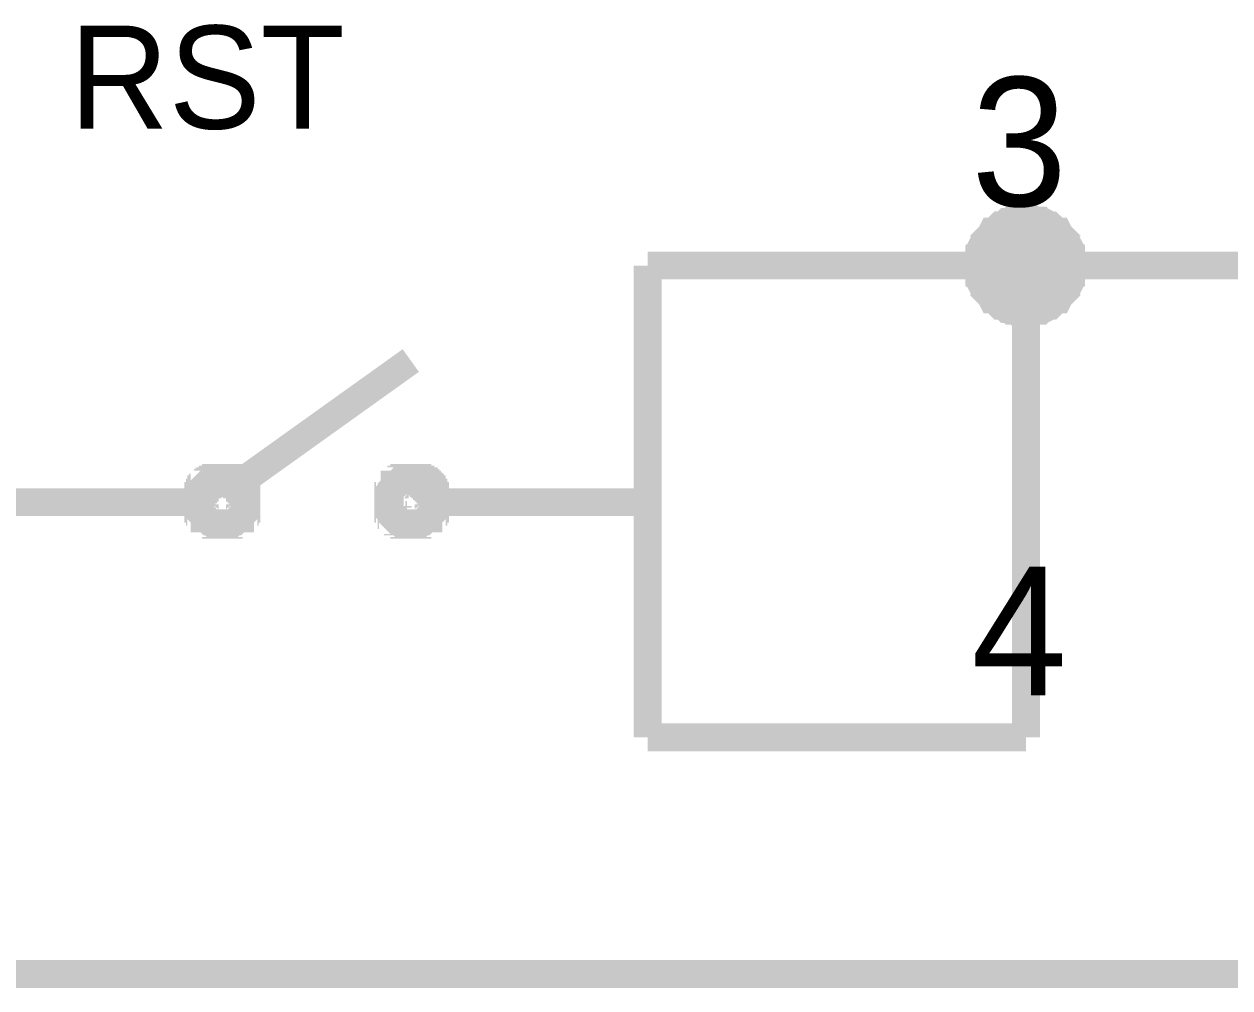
# Model space of a CAD drawing. Header units: millimetres. Extents: x 0 to 11.5, y 0 to 7.6.
# Drawn here: x 0.526 to 1.037, y 6.342 to 6.75 of the extents above; entities that cross this region are included whole.
import ezdxf

# ---------------------------------------------------------------- set-up
doc = ezdxf.new("R2010")
doc.units = ezdxf.units.MM
doc.header["$MEASUREMENT"] = 0
doc.layers.add('Sheet', color=255, linetype='Continuous')

msp = doc.modelspace()

# ---------------------------------------------------------------- linework, layer by layer
at = {"layer": 'Sheet'}
for points, const_width in [([(0.93015, 6.64796), (0.93015, 6.64864), (0.93015, 6.65), (0.93015, 6.65068), (0.93083, 6.65204), (0.93083, 6.65273), (0.93083, 6.65409), (0.93151, 6.65477), (0.93151, 6.65545), (0.93219, 6.65681), (0.93287, 6.6575), (0.93287, 6.65818), (0.93356, 6.65886), (0.93424, 6.65954), (0.93492, 6.66022), (0.9356, 6.6609), (0.93628, 6.66227), (0.93697, 6.66227), (0.93765, 6.66295), (0.93833, 6.66363), (0.93901, 6.66431), (0.93969, 6.66499), (0.94106, 6.66499), (0.94174, 6.66567), (0.94242, 6.66636), (0.94379, 6.66636), (0.94447, 6.66704), (0.94515, 6.66704), (0.94651, 6.66704), (0.9472, 6.66772), (0.94856, 6.66772), (0.94924, 6.66772), (0.9506, 6.66772)], 0.0118), ([(0.93015, 6.64796), (0.93015, 6.64864), (0.93015, 6.65), (0.93015, 6.65068), (0.93083, 6.65204), (0.93083, 6.65273), (0.93083, 6.65409), (0.93151, 6.65477), (0.93151, 6.65545), (0.93219, 6.65681), (0.93287, 6.6575), (0.93287, 6.65818), (0.93356, 6.65886), (0.93424, 6.65954), (0.93492, 6.66022), (0.9356, 6.6609), (0.93628, 6.66227), (0.93697, 6.66227), (0.93765, 6.66295), (0.93833, 6.66363), (0.93901, 6.66431), (0.93969, 6.66499), (0.94106, 6.66499), (0.94174, 6.66567), (0.94242, 6.66636), (0.94379, 6.66636), (0.94447, 6.66704), (0.94515, 6.66704), (0.94651, 6.66704), (0.9472, 6.66772), (0.94856, 6.66772), (0.94924, 6.66772), (0.9506, 6.66772)], 0.0118), ([(0.93015, 6.64796), (0.93015, 6.64864), (0.93015, 6.65), (0.93015, 6.65068), (0.93083, 6.65204), (0.93083, 6.65273), (0.93083, 6.65409), (0.93151, 6.65477), (0.93151, 6.65545), (0.93219, 6.65681), (0.93287, 6.6575), (0.93287, 6.65818), (0.93356, 6.65886), (0.93424, 6.65954), (0.93492, 6.66022), (0.9356, 6.6609), (0.93628, 6.66227), (0.93697, 6.66227), (0.93765, 6.66295), (0.93833, 6.66363), (0.93901, 6.66431), (0.93969, 6.66499), (0.94106, 6.66499), (0.94174, 6.66567), (0.94242, 6.66636), (0.94379, 6.66636), (0.94447, 6.66704), (0.94515, 6.66704), (0.94651, 6.66704), (0.9472, 6.66772), (0.94856, 6.66772), (0.94924, 6.66772), (0.9506, 6.66772)], 0.0118), ([(0.93015, 6.64796), (0.93015, 6.64864), (0.93015, 6.65), (0.93015, 6.65068), (0.93083, 6.65204), (0.93083, 6.65273), (0.93083, 6.65409), (0.93151, 6.65477), (0.93151, 6.65545), (0.93219, 6.65681), (0.93287, 6.6575), (0.93287, 6.65818), (0.93356, 6.65886), (0.93424, 6.65954), (0.93492, 6.66022), (0.9356, 6.6609), (0.93628, 6.66227), (0.93697, 6.66227), (0.93765, 6.66295), (0.93833, 6.66363), (0.93901, 6.66431), (0.93969, 6.66499), (0.94106, 6.66499), (0.94174, 6.66567), (0.94242, 6.66636), (0.94379, 6.66636), (0.94447, 6.66704), (0.94515, 6.66704), (0.94651, 6.66704), (0.9472, 6.66772), (0.94856, 6.66772), (0.94924, 6.66772), (0.9506, 6.66772)], 0.0118), ([(0.93015, 6.64796), (0.93015, 6.64864), (0.93015, 6.65), (0.93015, 6.65068), (0.93083, 6.65204), (0.93083, 6.65273), (0.93083, 6.65409), (0.93151, 6.65477), (0.93151, 6.65545), (0.93219, 6.65681), (0.93287, 6.6575), (0.93287, 6.65818), (0.93356, 6.65886), (0.93424, 6.65954), (0.93492, 6.66022), (0.9356, 6.6609), (0.93628, 6.66227), (0.93697, 6.66227), (0.93765, 6.66295), (0.93833, 6.66363), (0.93901, 6.66431), (0.93969, 6.66499), (0.94106, 6.66499), (0.94174, 6.66567), (0.94242, 6.66636), (0.94379, 6.66636), (0.94447, 6.66704), (0.94515, 6.66704), (0.94651, 6.66704), (0.9472, 6.66772), (0.94856, 6.66772), (0.94924, 6.66772), (0.9506, 6.66772)], 0.0118), ([(0.9506, 6.66772), (0.9506, 6.66772)], 0.0118), ([(0.9506, 6.66772), (0.95129, 6.66772), (0.95265, 6.66772), (0.95333, 6.66772), (0.9547, 6.66704), (0.95538, 6.66704), (0.95674, 6.66704), (0.95742, 6.66636), (0.95811, 6.66636), (0.95947, 6.66567), (0.96015, 6.66499), (0.96083, 6.66499), (0.96152, 6.66431), (0.9622, 6.66363), (0.96288, 6.66295), (0.96356, 6.66227), (0.96424, 6.66227), (0.96493, 6.6609), (0.96561, 6.66022), (0.96629, 6.65954), (0.96697, 6.65886), (0.96765, 6.65818), (0.96765, 6.6575), (0.96833, 6.65681), (0.96902, 6.65545), (0.96902, 6.65477), (0.9697, 6.65409), (0.9697, 6.65273), (0.9697, 6.65204), (0.97038, 6.65068), (0.97038, 6.65), (0.97038, 6.64864), (0.97038, 6.64796)], 0.0118), ([(0.9506, 6.66772), (0.9506, 6.66772)], 0.0118), ([(0.9506, 6.66772), (0.95129, 6.66772), (0.95265, 6.66772), (0.95333, 6.66772), (0.9547, 6.66704), (0.95538, 6.66704), (0.95674, 6.66704), (0.95742, 6.66636), (0.95811, 6.66636), (0.95947, 6.66567), (0.96015, 6.66499), (0.96083, 6.66499), (0.96152, 6.66431), (0.9622, 6.66363), (0.96288, 6.66295), (0.96356, 6.66227), (0.96424, 6.66227), (0.96493, 6.6609), (0.96561, 6.66022), (0.96629, 6.65954), (0.96697, 6.65886), (0.96765, 6.65818), (0.96765, 6.6575), (0.96833, 6.65681), (0.96902, 6.65545), (0.96902, 6.65477), (0.9697, 6.65409), (0.9697, 6.65273), (0.9697, 6.65204), (0.97038, 6.65068), (0.97038, 6.65), (0.97038, 6.64864), (0.97038, 6.64796)], 0.0118), ([(0.9506, 6.66772), (0.9506, 6.66772)], 0.0118), ([(0.9506, 6.66772), (0.95129, 6.66772), (0.95265, 6.66772), (0.95333, 6.66772), (0.9547, 6.66704), (0.95538, 6.66704), (0.95674, 6.66704), (0.95742, 6.66636), (0.95811, 6.66636), (0.95947, 6.66567), (0.96015, 6.66499), (0.96083, 6.66499), (0.96152, 6.66431), (0.9622, 6.66363), (0.96288, 6.66295), (0.96356, 6.66227), (0.96424, 6.66227), (0.96493, 6.6609), (0.96561, 6.66022), (0.96629, 6.65954), (0.96697, 6.65886), (0.96765, 6.65818), (0.96765, 6.6575), (0.96833, 6.65681), (0.96902, 6.65545), (0.96902, 6.65477), (0.9697, 6.65409), (0.9697, 6.65273), (0.9697, 6.65204), (0.97038, 6.65068), (0.97038, 6.65), (0.97038, 6.64864), (0.97038, 6.64796)], 0.0118), ([(0.9506, 6.66772), (0.9506, 6.66772)], 0.0118), ([(0.9506, 6.66772), (0.95129, 6.66772), (0.95265, 6.66772), (0.95333, 6.66772), (0.9547, 6.66704), (0.95538, 6.66704), (0.95674, 6.66704), (0.95742, 6.66636), (0.95811, 6.66636), (0.95947, 6.66567), (0.96015, 6.66499), (0.96083, 6.66499), (0.96152, 6.66431), (0.9622, 6.66363), (0.96288, 6.66295), (0.96356, 6.66227), (0.96424, 6.66227), (0.96493, 6.6609), (0.96561, 6.66022), (0.96629, 6.65954), (0.96697, 6.65886), (0.96765, 6.65818), (0.96765, 6.6575), (0.96833, 6.65681), (0.96902, 6.65545), (0.96902, 6.65477), (0.9697, 6.65409), (0.9697, 6.65273), (0.9697, 6.65204), (0.97038, 6.65068), (0.97038, 6.65), (0.97038, 6.64864), (0.97038, 6.64796)], 0.0118), ([(0.9506, 6.66772), (0.9506, 6.66772)], 0.0118), ([(0.9506, 6.66772), (0.95129, 6.66772), (0.95265, 6.66772), (0.95333, 6.66772), (0.9547, 6.66704), (0.95538, 6.66704), (0.95674, 6.66704), (0.95742, 6.66636), (0.95811, 6.66636), (0.95947, 6.66567), (0.96015, 6.66499), (0.96083, 6.66499), (0.96152, 6.66431), (0.9622, 6.66363), (0.96288, 6.66295), (0.96356, 6.66227), (0.96424, 6.66227), (0.96493, 6.6609), (0.96561, 6.66022), (0.96629, 6.65954), (0.96697, 6.65886), (0.96765, 6.65818), (0.96765, 6.6575), (0.96833, 6.65681), (0.96902, 6.65545), (0.96902, 6.65477), (0.9697, 6.65409), (0.9697, 6.65273), (0.9697, 6.65204), (0.97038, 6.65068), (0.97038, 6.65), (0.97038, 6.64864), (0.97038, 6.64796)], 0.0118), ([(0.93015, 6.64796), (0.93015, 6.64864), (0.93015, 6.65), (0.93015, 6.65068), (0.93083, 6.65204), (0.93083, 6.65273), (0.93083, 6.65409), (0.93151, 6.65477), (0.93151, 6.65545), (0.93219, 6.65681), (0.93287, 6.6575), (0.93287, 6.65818), (0.93356, 6.65886), (0.93424, 6.65954), (0.93492, 6.66022), (0.9356, 6.6609), (0.93628, 6.66227), (0.93697, 6.66227), (0.93765, 6.66295), (0.93833, 6.66363), (0.93901, 6.66431), (0.93969, 6.66499), (0.94106, 6.66499), (0.94174, 6.66567), (0.94242, 6.66636), (0.94379, 6.66636), (0.94447, 6.66704), (0.94515, 6.66704), (0.94651, 6.66704), (0.9472, 6.66772), (0.94856, 6.66772), (0.94924, 6.66772), (0.9506, 6.66772)], 0.0039), ([(0.93015, 6.64796), (0.93015, 6.64864), (0.93015, 6.65), (0.93015, 6.65068), (0.93083, 6.65204), (0.93083, 6.65273), (0.93083, 6.65409), (0.93151, 6.65477), (0.93151, 6.65545), (0.93219, 6.65681), (0.93287, 6.6575), (0.93287, 6.65818), (0.93356, 6.65886), (0.93424, 6.65954), (0.93492, 6.66022), (0.9356, 6.6609), (0.93628, 6.66227), (0.93697, 6.66227), (0.93765, 6.66295), (0.93833, 6.66363), (0.93901, 6.66431), (0.93969, 6.66499), (0.94106, 6.66499), (0.94174, 6.66567), (0.94242, 6.66636), (0.94379, 6.66636), (0.94447, 6.66704), (0.94515, 6.66704), (0.94651, 6.66704), (0.9472, 6.66772), (0.94856, 6.66772), (0.94924, 6.66772), (0.9506, 6.66772)], 0.0039), ([(0.93015, 6.64796), (0.93015, 6.64864), (0.93015, 6.65), (0.93015, 6.65068), (0.93083, 6.65204), (0.93083, 6.65273), (0.93083, 6.65409), (0.93151, 6.65477), (0.93151, 6.65545), (0.93219, 6.65681), (0.93287, 6.6575), (0.93287, 6.65818), (0.93356, 6.65886), (0.93424, 6.65954), (0.93492, 6.66022), (0.9356, 6.6609), (0.93628, 6.66227), (0.93697, 6.66227), (0.93765, 6.66295), (0.93833, 6.66363), (0.93901, 6.66431), (0.93969, 6.66499), (0.94106, 6.66499), (0.94174, 6.66567), (0.94242, 6.66636), (0.94379, 6.66636), (0.94447, 6.66704), (0.94515, 6.66704), (0.94651, 6.66704), (0.9472, 6.66772), (0.94856, 6.66772), (0.94924, 6.66772), (0.9506, 6.66772)], 0.0039), ([(0.93015, 6.64796), (0.93015, 6.64864), (0.93015, 6.65), (0.93015, 6.65068), (0.93083, 6.65204), (0.93083, 6.65273), (0.93083, 6.65409), (0.93151, 6.65477), (0.93151, 6.65545), (0.93219, 6.65681), (0.93287, 6.6575), (0.93287, 6.65818), (0.93356, 6.65886), (0.93424, 6.65954), (0.93492, 6.66022), (0.9356, 6.6609), (0.93628, 6.66227), (0.93697, 6.66227), (0.93765, 6.66295), (0.93833, 6.66363), (0.93901, 6.66431), (0.93969, 6.66499), (0.94106, 6.66499), (0.94174, 6.66567), (0.94242, 6.66636), (0.94379, 6.66636), (0.94447, 6.66704), (0.94515, 6.66704), (0.94651, 6.66704), (0.9472, 6.66772), (0.94856, 6.66772), (0.94924, 6.66772), (0.9506, 6.66772)], 0.0039), ([(0.93015, 6.64796), (0.93015, 6.64864), (0.93015, 6.65), (0.93015, 6.65068), (0.93083, 6.65204), (0.93083, 6.65273), (0.93083, 6.65409), (0.93151, 6.65477), (0.93151, 6.65545), (0.93219, 6.65681), (0.93287, 6.6575), (0.93287, 6.65818), (0.93356, 6.65886), (0.93424, 6.65954), (0.93492, 6.66022), (0.9356, 6.6609), (0.93628, 6.66227), (0.93697, 6.66227), (0.93765, 6.66295), (0.93833, 6.66363), (0.93901, 6.66431), (0.93969, 6.66499), (0.94106, 6.66499), (0.94174, 6.66567), (0.94242, 6.66636), (0.94379, 6.66636), (0.94447, 6.66704), (0.94515, 6.66704), (0.94651, 6.66704), (0.9472, 6.66772), (0.94856, 6.66772), (0.94924, 6.66772), (0.9506, 6.66772)], 0.0039), ([(0.9506, 6.66772), (0.9506, 6.66772)], 0.0039), ([(0.9506, 6.66772), (0.95129, 6.66772), (0.95265, 6.66772), (0.95333, 6.66772), (0.9547, 6.66704), (0.95538, 6.66704), (0.95674, 6.66704), (0.95742, 6.66636), (0.95811, 6.66636), (0.95947, 6.66567), (0.96015, 6.66499), (0.96083, 6.66499), (0.96152, 6.66431), (0.9622, 6.66363), (0.96288, 6.66295), (0.96356, 6.66227), (0.96424, 6.66227), (0.96493, 6.6609), (0.96561, 6.66022), (0.96629, 6.65954), (0.96697, 6.65886), (0.96765, 6.65818), (0.96765, 6.6575), (0.96833, 6.65681), (0.96902, 6.65545), (0.96902, 6.65477), (0.9697, 6.65409), (0.9697, 6.65273), (0.9697, 6.65204), (0.97038, 6.65068), (0.97038, 6.65), (0.97038, 6.64864), (0.97038, 6.64796)], 0.0039), ([(0.9506, 6.66772), (0.9506, 6.66772)], 0.0039), ([(0.9506, 6.66772), (0.95129, 6.66772), (0.95265, 6.66772), (0.95333, 6.66772), (0.9547, 6.66704), (0.95538, 6.66704), (0.95674, 6.66704), (0.95742, 6.66636), (0.95811, 6.66636), (0.95947, 6.66567), (0.96015, 6.66499), (0.96083, 6.66499), (0.96152, 6.66431), (0.9622, 6.66363), (0.96288, 6.66295), (0.96356, 6.66227), (0.96424, 6.66227), (0.96493, 6.6609), (0.96561, 6.66022), (0.96629, 6.65954), (0.96697, 6.65886), (0.96765, 6.65818), (0.96765, 6.6575), (0.96833, 6.65681), (0.96902, 6.65545), (0.96902, 6.65477), (0.9697, 6.65409), (0.9697, 6.65273), (0.9697, 6.65204), (0.97038, 6.65068), (0.97038, 6.65), (0.97038, 6.64864), (0.97038, 6.64796)], 0.0039), ([(0.9506, 6.66772), (0.9506, 6.66772)], 0.0039), ([(0.9506, 6.66772), (0.95129, 6.66772), (0.95265, 6.66772), (0.95333, 6.66772), (0.9547, 6.66704), (0.95538, 6.66704), (0.95674, 6.66704), (0.95742, 6.66636), (0.95811, 6.66636), (0.95947, 6.66567), (0.96015, 6.66499), (0.96083, 6.66499), (0.96152, 6.66431), (0.9622, 6.66363), (0.96288, 6.66295), (0.96356, 6.66227), (0.96424, 6.66227), (0.96493, 6.6609), (0.96561, 6.66022), (0.96629, 6.65954), (0.96697, 6.65886), (0.96765, 6.65818), (0.96765, 6.6575), (0.96833, 6.65681), (0.96902, 6.65545), (0.96902, 6.65477), (0.9697, 6.65409), (0.9697, 6.65273), (0.9697, 6.65204), (0.97038, 6.65068), (0.97038, 6.65), (0.97038, 6.64864), (0.97038, 6.64796)], 0.0039), ([(0.9506, 6.66772), (0.9506, 6.66772)], 0.0039), ([(0.9506, 6.66772), (0.95129, 6.66772), (0.95265, 6.66772), (0.95333, 6.66772), (0.9547, 6.66704), (0.95538, 6.66704), (0.95674, 6.66704), (0.95742, 6.66636), (0.95811, 6.66636), (0.95947, 6.66567), (0.96015, 6.66499), (0.96083, 6.66499), (0.96152, 6.66431), (0.9622, 6.66363), (0.96288, 6.66295), (0.96356, 6.66227), (0.96424, 6.66227), (0.96493, 6.6609), (0.96561, 6.66022), (0.96629, 6.65954), (0.96697, 6.65886), (0.96765, 6.65818), (0.96765, 6.6575), (0.96833, 6.65681), (0.96902, 6.65545), (0.96902, 6.65477), (0.9697, 6.65409), (0.9697, 6.65273), (0.9697, 6.65204), (0.97038, 6.65068), (0.97038, 6.65), (0.97038, 6.64864), (0.97038, 6.64796)], 0.0039), ([(0.9506, 6.66772), (0.9506, 6.66772)], 0.0039), ([(0.9506, 6.66772), (0.95129, 6.66772), (0.95265, 6.66772), (0.95333, 6.66772), (0.9547, 6.66704), (0.95538, 6.66704), (0.95674, 6.66704), (0.95742, 6.66636), (0.95811, 6.66636), (0.95947, 6.66567), (0.96015, 6.66499), (0.96083, 6.66499), (0.96152, 6.66431), (0.9622, 6.66363), (0.96288, 6.66295), (0.96356, 6.66227), (0.96424, 6.66227), (0.96493, 6.6609), (0.96561, 6.66022), (0.96629, 6.65954), (0.96697, 6.65886), (0.96765, 6.65818), (0.96765, 6.6575), (0.96833, 6.65681), (0.96902, 6.65545), (0.96902, 6.65477), (0.9697, 6.65409), (0.9697, 6.65273), (0.9697, 6.65204), (0.97038, 6.65068), (0.97038, 6.65), (0.97038, 6.64864), (0.97038, 6.64796)], 0.0039), ([(0.35051, 6.64796), (0.35051, 6.44828), (0.35051, 6.3481), (1.25065, 6.3481)], 0.0118), ([(0.79035, 6.44828), (0.79035, 6.64796)], 0.0118), ([(0.85036, 6.64796), (0.79035, 6.64796)], 0.0118), ([(0.85036, 6.64796), (0.9506, 6.64796)], 0.0118), ([(0.9506, 6.62819), (0.94924, 6.62819), (0.94856, 6.62819), (0.9472, 6.62819), (0.94651, 6.62887), (0.94515, 6.62887), (0.94447, 6.62887), (0.94379, 6.62956), (0.94242, 6.62956), (0.94174, 6.63024), (0.94106, 6.63092), (0.93969, 6.63092), (0.93901, 6.6316), (0.93833, 6.63228), (0.93765, 6.63296), (0.93697, 6.63364), (0.93628, 6.63364), (0.9356, 6.63501), (0.93492, 6.63569), (0.93424, 6.63637), (0.93356, 6.63705), (0.93287, 6.63773), (0.93287, 6.63841), (0.93219, 6.6391), (0.93151, 6.64046), (0.93151, 6.64114), (0.93083, 6.64182), (0.93083, 6.64319), (0.93083, 6.64387), (0.93015, 6.64523), (0.93015, 6.64591), (0.93015, 6.64727), (0.93015, 6.64796)], 0.0118), ([(0.93015, 6.64796), (0.93015, 6.64796)], 0.0118), ([(0.9506, 6.62819), (0.94924, 6.62819), (0.94856, 6.62819), (0.9472, 6.62819), (0.94651, 6.62887), (0.94515, 6.62887), (0.94447, 6.62887), (0.94379, 6.62956), (0.94242, 6.62956), (0.94174, 6.63024), (0.94106, 6.63092), (0.93969, 6.63092), (0.93901, 6.6316), (0.93833, 6.63228), (0.93765, 6.63296), (0.93697, 6.63364), (0.93628, 6.63364), (0.9356, 6.63501), (0.93492, 6.63569), (0.93424, 6.63637), (0.93356, 6.63705), (0.93287, 6.63773), (0.93287, 6.63841), (0.93219, 6.6391), (0.93151, 6.64046), (0.93151, 6.64114), (0.93083, 6.64182), (0.93083, 6.64319), (0.93083, 6.64387), (0.93015, 6.64523), (0.93015, 6.64591), (0.93015, 6.64727), (0.93015, 6.64796)], 0.0118), ([(0.93015, 6.64796), (0.93015, 6.64796)], 0.0118), ([(0.9506, 6.62819), (0.94924, 6.62819), (0.94856, 6.62819), (0.9472, 6.62819), (0.94651, 6.62887), (0.94515, 6.62887), (0.94447, 6.62887), (0.94379, 6.62956), (0.94242, 6.62956), (0.94174, 6.63024), (0.94106, 6.63092), (0.93969, 6.63092), (0.93901, 6.6316), (0.93833, 6.63228), (0.93765, 6.63296), (0.93697, 6.63364), (0.93628, 6.63364), (0.9356, 6.63501), (0.93492, 6.63569), (0.93424, 6.63637), (0.93356, 6.63705), (0.93287, 6.63773), (0.93287, 6.63841), (0.93219, 6.6391), (0.93151, 6.64046), (0.93151, 6.64114), (0.93083, 6.64182), (0.93083, 6.64319), (0.93083, 6.64387), (0.93015, 6.64523), (0.93015, 6.64591), (0.93015, 6.64727), (0.93015, 6.64796)], 0.0118), ([(0.93015, 6.64796), (0.93015, 6.64796)], 0.0118), ([(0.9506, 6.62819), (0.94924, 6.62819), (0.94856, 6.62819), (0.9472, 6.62819), (0.94651, 6.62887), (0.94515, 6.62887), (0.94447, 6.62887), (0.94379, 6.62956), (0.94242, 6.62956), (0.94174, 6.63024), (0.94106, 6.63092), (0.93969, 6.63092), (0.93901, 6.6316), (0.93833, 6.63228), (0.93765, 6.63296), (0.93697, 6.63364), (0.93628, 6.63364), (0.9356, 6.63501), (0.93492, 6.63569), (0.93424, 6.63637), (0.93356, 6.63705), (0.93287, 6.63773), (0.93287, 6.63841), (0.93219, 6.6391), (0.93151, 6.64046), (0.93151, 6.64114), (0.93083, 6.64182), (0.93083, 6.64319), (0.93083, 6.64387), (0.93015, 6.64523), (0.93015, 6.64591), (0.93015, 6.64727), (0.93015, 6.64796)], 0.0118), ([(0.93015, 6.64796), (0.93015, 6.64796)], 0.0118), ([(0.9506, 6.62819), (0.94924, 6.62819), (0.94856, 6.62819), (0.9472, 6.62819), (0.94651, 6.62887), (0.94515, 6.62887), (0.94447, 6.62887), (0.94379, 6.62956), (0.94242, 6.62956), (0.94174, 6.63024), (0.94106, 6.63092), (0.93969, 6.63092), (0.93901, 6.6316), (0.93833, 6.63228), (0.93765, 6.63296), (0.93697, 6.63364), (0.93628, 6.63364), (0.9356, 6.63501), (0.93492, 6.63569), (0.93424, 6.63637), (0.93356, 6.63705), (0.93287, 6.63773), (0.93287, 6.63841), (0.93219, 6.6391), (0.93151, 6.64046), (0.93151, 6.64114), (0.93083, 6.64182), (0.93083, 6.64319), (0.93083, 6.64387), (0.93015, 6.64523), (0.93015, 6.64591), (0.93015, 6.64727), (0.93015, 6.64796)], 0.0118), ([(0.93015, 6.64796), (0.93015, 6.64796)], 0.0118), ([(0.97038, 6.64796), (0.97038, 6.64727), (0.97038, 6.64591), (0.97038, 6.64523), (0.9697, 6.64387), (0.9697, 6.64319), (0.9697, 6.64182), (0.96902, 6.64114), (0.96902, 6.64046), (0.96833, 6.6391), (0.96765, 6.63841), (0.96765, 6.63773), (0.96697, 6.63705), (0.96629, 6.63637), (0.96561, 6.63569), (0.96493, 6.63501), (0.96424, 6.63364), (0.96356, 6.63364), (0.96288, 6.63296), (0.9622, 6.63228), (0.96152, 6.6316), (0.96083, 6.63092), (0.96015, 6.63092), (0.95947, 6.63024), (0.95811, 6.62956), (0.95742, 6.62956), (0.95674, 6.62887), (0.95538, 6.62887), (0.9547, 6.62887), (0.95333, 6.62819), (0.95265, 6.62819), (0.95129, 6.62819), (0.9506, 6.62819)], 0.0118), ([(0.97038, 6.64796), (0.97038, 6.64727), (0.97038, 6.64591), (0.97038, 6.64523), (0.9697, 6.64387), (0.9697, 6.64319), (0.9697, 6.64182), (0.96902, 6.64114), (0.96902, 6.64046), (0.96833, 6.6391), (0.96765, 6.63841), (0.96765, 6.63773), (0.96697, 6.63705), (0.96629, 6.63637), (0.96561, 6.63569), (0.96493, 6.63501), (0.96424, 6.63364), (0.96356, 6.63364), (0.96288, 6.63296), (0.9622, 6.63228), (0.96152, 6.6316), (0.96083, 6.63092), (0.96015, 6.63092), (0.95947, 6.63024), (0.95811, 6.62956), (0.95742, 6.62956), (0.95674, 6.62887), (0.95538, 6.62887), (0.9547, 6.62887), (0.95333, 6.62819), (0.95265, 6.62819), (0.95129, 6.62819), (0.9506, 6.62819)], 0.0118), ([(0.9506, 6.44828), (0.9506, 6.64796), (1.25065, 6.64796)], 0.0118), ([(0.97038, 6.64796), (0.97038, 6.64727), (0.97038, 6.64591), (0.97038, 6.64523), (0.9697, 6.64387), (0.9697, 6.64319), (0.9697, 6.64182), (0.96902, 6.64114), (0.96902, 6.64046), (0.96833, 6.6391), (0.96765, 6.63841), (0.96765, 6.63773), (0.96697, 6.63705), (0.96629, 6.63637), (0.96561, 6.63569), (0.96493, 6.63501), (0.96424, 6.63364), (0.96356, 6.63364), (0.96288, 6.63296), (0.9622, 6.63228), (0.96152, 6.6316), (0.96083, 6.63092), (0.96015, 6.63092), (0.95947, 6.63024), (0.95811, 6.62956), (0.95742, 6.62956), (0.95674, 6.62887), (0.95538, 6.62887), (0.9547, 6.62887), (0.95333, 6.62819), (0.95265, 6.62819), (0.95129, 6.62819), (0.9506, 6.62819)], 0.0118), ([(0.97038, 6.64796), (0.97038, 6.64727), (0.97038, 6.64591), (0.97038, 6.64523), (0.9697, 6.64387), (0.9697, 6.64319), (0.9697, 6.64182), (0.96902, 6.64114), (0.96902, 6.64046), (0.96833, 6.6391), (0.96765, 6.63841), (0.96765, 6.63773), (0.96697, 6.63705), (0.96629, 6.63637), (0.96561, 6.63569), (0.96493, 6.63501), (0.96424, 6.63364), (0.96356, 6.63364), (0.96288, 6.63296), (0.9622, 6.63228), (0.96152, 6.6316), (0.96083, 6.63092), (0.96015, 6.63092), (0.95947, 6.63024), (0.95811, 6.62956), (0.95742, 6.62956), (0.95674, 6.62887), (0.95538, 6.62887), (0.9547, 6.62887), (0.95333, 6.62819), (0.95265, 6.62819), (0.95129, 6.62819), (0.9506, 6.62819)], 0.0118), ([(0.97038, 6.64796), (0.97038, 6.64727), (0.97038, 6.64591), (0.97038, 6.64523), (0.9697, 6.64387), (0.9697, 6.64319), (0.9697, 6.64182), (0.96902, 6.64114), (0.96902, 6.64046), (0.96833, 6.6391), (0.96765, 6.63841), (0.96765, 6.63773), (0.96697, 6.63705), (0.96629, 6.63637), (0.96561, 6.63569), (0.96493, 6.63501), (0.96424, 6.63364), (0.96356, 6.63364), (0.96288, 6.63296), (0.9622, 6.63228), (0.96152, 6.6316), (0.96083, 6.63092), (0.96015, 6.63092), (0.95947, 6.63024), (0.95811, 6.62956), (0.95742, 6.62956), (0.95674, 6.62887), (0.95538, 6.62887), (0.9547, 6.62887), (0.95333, 6.62819), (0.95265, 6.62819), (0.95129, 6.62819), (0.9506, 6.62819)], 0.0118), ([(0.97038, 6.64796), (0.97038, 6.64796), (0.97038, 6.64796), (0.97038, 6.64796), (0.97038, 6.64796), (0.97038, 6.64796), (0.97038, 6.64796), (0.97038, 6.64796), (0.97038, 6.64796), (0.97038, 6.64796), (0.97038, 6.64796), (0.97038, 6.64796), (0.97038, 6.64796), (0.97038, 6.64796), (0.97038, 6.64796), (0.97038, 6.64796), (0.97038, 6.64796), (0.97038, 6.64796), (0.97038, 6.64796), (0.97038, 6.64796), (0.97038, 6.64796), (0.97038, 6.64796), (0.97038, 6.64796), (0.97038, 6.64796), (0.97038, 6.64796), (0.97038, 6.64796), (0.97038, 6.64796), (0.97038, 6.64796), (0.97038, 6.64796), (0.97038, 6.64796), (0.97038, 6.64796), (0.97038, 6.64796), (0.97038, 6.64796)], 0.0118), ([(0.97038, 6.64796), (0.97038, 6.64796)], 0.0118), ([(0.97038, 6.64796), (0.97038, 6.64796), (0.97038, 6.64796), (0.97038, 6.64796), (0.97038, 6.64796), (0.97038, 6.64796), (0.97038, 6.64796), (0.97038, 6.64796), (0.97038, 6.64796), (0.97038, 6.64796), (0.97038, 6.64796), (0.97038, 6.64796), (0.97038, 6.64796), (0.97038, 6.64796), (0.97038, 6.64796), (0.97038, 6.64796), (0.97038, 6.64796), (0.97038, 6.64796), (0.97038, 6.64796), (0.97038, 6.64796), (0.97038, 6.64796), (0.97038, 6.64796), (0.97038, 6.64796), (0.97038, 6.64796), (0.97038, 6.64796), (0.97038, 6.64796), (0.97038, 6.64796), (0.97038, 6.64796), (0.97038, 6.64796), (0.97038, 6.64796), (0.97038, 6.64796), (0.97038, 6.64796), (0.97038, 6.64796)], 0.0118), ([(0.97038, 6.64796), (0.97038, 6.64796)], 0.0118), ([(0.97038, 6.64796), (0.97038, 6.64796), (0.97038, 6.64796), (0.97038, 6.64796), (0.97038, 6.64796), (0.97038, 6.64796), (0.97038, 6.64796), (0.97038, 6.64796), (0.97038, 6.64796), (0.97038, 6.64796), (0.97038, 6.64796), (0.97038, 6.64796), (0.97038, 6.64796), (0.97038, 6.64796), (0.97038, 6.64796), (0.97038, 6.64796), (0.97038, 6.64796), (0.97038, 6.64796), (0.97038, 6.64796), (0.97038, 6.64796), (0.97038, 6.64796), (0.97038, 6.64796), (0.97038, 6.64796), (0.97038, 6.64796), (0.97038, 6.64796), (0.97038, 6.64796), (0.97038, 6.64796), (0.97038, 6.64796), (0.97038, 6.64796), (0.97038, 6.64796), (0.97038, 6.64796), (0.97038, 6.64796), (0.97038, 6.64796)], 0.0118), ([(0.97038, 6.64796), (0.97038, 6.64796)], 0.0118), ([(0.97038, 6.64796), (0.97038, 6.64796), (0.97038, 6.64796), (0.97038, 6.64796), (0.97038, 6.64796), (0.97038, 6.64796), (0.97038, 6.64796), (0.97038, 6.64796), (0.97038, 6.64796), (0.97038, 6.64796), (0.97038, 6.64796), (0.97038, 6.64796), (0.97038, 6.64796), (0.97038, 6.64796), (0.97038, 6.64796), (0.97038, 6.64796), (0.97038, 6.64796), (0.97038, 6.64796), (0.97038, 6.64796), (0.97038, 6.64796), (0.97038, 6.64796), (0.97038, 6.64796), (0.97038, 6.64796), (0.97038, 6.64796), (0.97038, 6.64796), (0.97038, 6.64796), (0.97038, 6.64796), (0.97038, 6.64796), (0.97038, 6.64796), (0.97038, 6.64796), (0.97038, 6.64796), (0.97038, 6.64796), (0.97038, 6.64796)], 0.0118), ([(0.97038, 6.64796), (0.97038, 6.64796)], 0.0118), ([(0.97038, 6.64796), (0.97038, 6.64796), (0.97038, 6.64796), (0.97038, 6.64796), (0.97038, 6.64796), (0.97038, 6.64796), (0.97038, 6.64796), (0.97038, 6.64796), (0.97038, 6.64796), (0.97038, 6.64796), (0.97038, 6.64796), (0.97038, 6.64796), (0.97038, 6.64796), (0.97038, 6.64796), (0.97038, 6.64796), (0.97038, 6.64796), (0.97038, 6.64796), (0.97038, 6.64796), (0.97038, 6.64796), (0.97038, 6.64796), (0.97038, 6.64796), (0.97038, 6.64796), (0.97038, 6.64796), (0.97038, 6.64796), (0.97038, 6.64796), (0.97038, 6.64796), (0.97038, 6.64796), (0.97038, 6.64796), (0.97038, 6.64796), (0.97038, 6.64796), (0.97038, 6.64796), (0.97038, 6.64796), (0.97038, 6.64796)], 0.0118), ([(0.97038, 6.64796), (0.97038, 6.64796)], 0.0118), ([(0.9506, 6.62819), (0.94924, 6.62819), (0.94856, 6.62819), (0.9472, 6.62819), (0.94651, 6.62887), (0.94515, 6.62887), (0.94447, 6.62887), (0.94379, 6.62956), (0.94242, 6.62956), (0.94174, 6.63024), (0.94106, 6.63092), (0.93969, 6.63092), (0.93901, 6.6316), (0.93833, 6.63228), (0.93765, 6.63296), (0.93697, 6.63364), (0.93628, 6.63364), (0.9356, 6.63501), (0.93492, 6.63569), (0.93424, 6.63637), (0.93356, 6.63705), (0.93287, 6.63773), (0.93287, 6.63841), (0.93219, 6.6391), (0.93151, 6.64046), (0.93151, 6.64114), (0.93083, 6.64182), (0.93083, 6.64319), (0.93083, 6.64387), (0.93015, 6.64523), (0.93015, 6.64591), (0.93015, 6.64727), (0.93015, 6.64796)], 0.0039), ([(0.93015, 6.64796), (0.93015, 6.64796)], 0.0039), ([(0.9506, 6.62819), (0.94924, 6.62819), (0.94856, 6.62819), (0.9472, 6.62819), (0.94651, 6.62887), (0.94515, 6.62887), (0.94447, 6.62887), (0.94379, 6.62956), (0.94242, 6.62956), (0.94174, 6.63024), (0.94106, 6.63092), (0.93969, 6.63092), (0.93901, 6.6316), (0.93833, 6.63228), (0.93765, 6.63296), (0.93697, 6.63364), (0.93628, 6.63364), (0.9356, 6.63501), (0.93492, 6.63569), (0.93424, 6.63637), (0.93356, 6.63705), (0.93287, 6.63773), (0.93287, 6.63841), (0.93219, 6.6391), (0.93151, 6.64046), (0.93151, 6.64114), (0.93083, 6.64182), (0.93083, 6.64319), (0.93083, 6.64387), (0.93015, 6.64523), (0.93015, 6.64591), (0.93015, 6.64727), (0.93015, 6.64796)], 0.0039), ([(0.93015, 6.64796), (0.93015, 6.64796)], 0.0039), ([(0.9506, 6.62819), (0.94924, 6.62819), (0.94856, 6.62819), (0.9472, 6.62819), (0.94651, 6.62887), (0.94515, 6.62887), (0.94447, 6.62887), (0.94379, 6.62956), (0.94242, 6.62956), (0.94174, 6.63024), (0.94106, 6.63092), (0.93969, 6.63092), (0.93901, 6.6316), (0.93833, 6.63228), (0.93765, 6.63296), (0.93697, 6.63364), (0.93628, 6.63364), (0.9356, 6.63501), (0.93492, 6.63569), (0.93424, 6.63637), (0.93356, 6.63705), (0.93287, 6.63773), (0.93287, 6.63841), (0.93219, 6.6391), (0.93151, 6.64046), (0.93151, 6.64114), (0.93083, 6.64182), (0.93083, 6.64319), (0.93083, 6.64387), (0.93015, 6.64523), (0.93015, 6.64591), (0.93015, 6.64727), (0.93015, 6.64796)], 0.0039), ([(0.93015, 6.64796), (0.93015, 6.64796)], 0.0039), ([(0.9506, 6.62819), (0.94924, 6.62819), (0.94856, 6.62819), (0.9472, 6.62819), (0.94651, 6.62887), (0.94515, 6.62887), (0.94447, 6.62887), (0.94379, 6.62956), (0.94242, 6.62956), (0.94174, 6.63024), (0.94106, 6.63092), (0.93969, 6.63092), (0.93901, 6.6316), (0.93833, 6.63228), (0.93765, 6.63296), (0.93697, 6.63364), (0.93628, 6.63364), (0.9356, 6.63501), (0.93492, 6.63569), (0.93424, 6.63637), (0.93356, 6.63705), (0.93287, 6.63773), (0.93287, 6.63841), (0.93219, 6.6391), (0.93151, 6.64046), (0.93151, 6.64114), (0.93083, 6.64182), (0.93083, 6.64319), (0.93083, 6.64387), (0.93015, 6.64523), (0.93015, 6.64591), (0.93015, 6.64727), (0.93015, 6.64796)], 0.0039), ([(0.93015, 6.64796), (0.93015, 6.64796)], 0.0039), ([(0.9506, 6.62819), (0.94924, 6.62819), (0.94856, 6.62819), (0.9472, 6.62819), (0.94651, 6.62887), (0.94515, 6.62887), (0.94447, 6.62887), (0.94379, 6.62956), (0.94242, 6.62956), (0.94174, 6.63024), (0.94106, 6.63092), (0.93969, 6.63092), (0.93901, 6.6316), (0.93833, 6.63228), (0.93765, 6.63296), (0.93697, 6.63364), (0.93628, 6.63364), (0.9356, 6.63501), (0.93492, 6.63569), (0.93424, 6.63637), (0.93356, 6.63705), (0.93287, 6.63773), (0.93287, 6.63841), (0.93219, 6.6391), (0.93151, 6.64046), (0.93151, 6.64114), (0.93083, 6.64182), (0.93083, 6.64319), (0.93083, 6.64387), (0.93015, 6.64523), (0.93015, 6.64591), (0.93015, 6.64727), (0.93015, 6.64796)], 0.0039), ([(0.93015, 6.64796), (0.93015, 6.64796)], 0.0039), ([(0.97038, 6.64796), (0.97038, 6.64727), (0.97038, 6.64591), (0.97038, 6.64523), (0.9697, 6.64387), (0.9697, 6.64319), (0.9697, 6.64182), (0.96902, 6.64114), (0.96902, 6.64046), (0.96833, 6.6391), (0.96765, 6.63841), (0.96765, 6.63773), (0.96697, 6.63705), (0.96629, 6.63637), (0.96561, 6.63569), (0.96493, 6.63501), (0.96424, 6.63364), (0.96356, 6.63364), (0.96288, 6.63296), (0.9622, 6.63228), (0.96152, 6.6316), (0.96083, 6.63092), (0.96015, 6.63092), (0.95947, 6.63024), (0.95811, 6.62956), (0.95742, 6.62956), (0.95674, 6.62887), (0.95538, 6.62887), (0.9547, 6.62887), (0.95333, 6.62819), (0.95265, 6.62819), (0.95129, 6.62819), (0.9506, 6.62819)], 0.0039), ([(0.97038, 6.64796), (0.97038, 6.64727), (0.97038, 6.64591), (0.97038, 6.64523), (0.9697, 6.64387), (0.9697, 6.64319), (0.9697, 6.64182), (0.96902, 6.64114), (0.96902, 6.64046), (0.96833, 6.6391), (0.96765, 6.63841), (0.96765, 6.63773), (0.96697, 6.63705), (0.96629, 6.63637), (0.96561, 6.63569), (0.96493, 6.63501), (0.96424, 6.63364), (0.96356, 6.63364), (0.96288, 6.63296), (0.9622, 6.63228), (0.96152, 6.6316), (0.96083, 6.63092), (0.96015, 6.63092), (0.95947, 6.63024), (0.95811, 6.62956), (0.95742, 6.62956), (0.95674, 6.62887), (0.95538, 6.62887), (0.9547, 6.62887), (0.95333, 6.62819), (0.95265, 6.62819), (0.95129, 6.62819), (0.9506, 6.62819)], 0.0039), ([(0.97038, 6.64796), (0.97038, 6.64727), (0.97038, 6.64591), (0.97038, 6.64523), (0.9697, 6.64387), (0.9697, 6.64319), (0.9697, 6.64182), (0.96902, 6.64114), (0.96902, 6.64046), (0.96833, 6.6391), (0.96765, 6.63841), (0.96765, 6.63773), (0.96697, 6.63705), (0.96629, 6.63637), (0.96561, 6.63569), (0.96493, 6.63501), (0.96424, 6.63364), (0.96356, 6.63364), (0.96288, 6.63296), (0.9622, 6.63228), (0.96152, 6.6316), (0.96083, 6.63092), (0.96015, 6.63092), (0.95947, 6.63024), (0.95811, 6.62956), (0.95742, 6.62956), (0.95674, 6.62887), (0.95538, 6.62887), (0.9547, 6.62887), (0.95333, 6.62819), (0.95265, 6.62819), (0.95129, 6.62819), (0.9506, 6.62819)], 0.0039), ([(0.97038, 6.64796), (0.97038, 6.64727), (0.97038, 6.64591), (0.97038, 6.64523), (0.9697, 6.64387), (0.9697, 6.64319), (0.9697, 6.64182), (0.96902, 6.64114), (0.96902, 6.64046), (0.96833, 6.6391), (0.96765, 6.63841), (0.96765, 6.63773), (0.96697, 6.63705), (0.96629, 6.63637), (0.96561, 6.63569), (0.96493, 6.63501), (0.96424, 6.63364), (0.96356, 6.63364), (0.96288, 6.63296), (0.9622, 6.63228), (0.96152, 6.6316), (0.96083, 6.63092), (0.96015, 6.63092), (0.95947, 6.63024), (0.95811, 6.62956), (0.95742, 6.62956), (0.95674, 6.62887), (0.95538, 6.62887), (0.9547, 6.62887), (0.95333, 6.62819), (0.95265, 6.62819), (0.95129, 6.62819), (0.9506, 6.62819)], 0.0039), ([(0.97038, 6.64796), (0.97038, 6.64727), (0.97038, 6.64591), (0.97038, 6.64523), (0.9697, 6.64387), (0.9697, 6.64319), (0.9697, 6.64182), (0.96902, 6.64114), (0.96902, 6.64046), (0.96833, 6.6391), (0.96765, 6.63841), (0.96765, 6.63773), (0.96697, 6.63705), (0.96629, 6.63637), (0.96561, 6.63569), (0.96493, 6.63501), (0.96424, 6.63364), (0.96356, 6.63364), (0.96288, 6.63296), (0.9622, 6.63228), (0.96152, 6.6316), (0.96083, 6.63092), (0.96015, 6.63092), (0.95947, 6.63024), (0.95811, 6.62956), (0.95742, 6.62956), (0.95674, 6.62887), (0.95538, 6.62887), (0.9547, 6.62887), (0.95333, 6.62819), (0.95265, 6.62819), (0.95129, 6.62819), (0.9506, 6.62819)], 0.0039), ([(0.97038, 6.64796), (0.97038, 6.64796), (0.97038, 6.64796), (0.97038, 6.64796), (0.97038, 6.64796), (0.97038, 6.64796), (0.97038, 6.64796), (0.97038, 6.64796), (0.97038, 6.64796), (0.97038, 6.64796), (0.97038, 6.64796), (0.97038, 6.64796), (0.97038, 6.64796), (0.97038, 6.64796), (0.97038, 6.64796), (0.97038, 6.64796), (0.97038, 6.64796), (0.97038, 6.64796), (0.97038, 6.64796), (0.97038, 6.64796), (0.97038, 6.64796), (0.97038, 6.64796), (0.97038, 6.64796), (0.97038, 6.64796), (0.97038, 6.64796), (0.97038, 6.64796), (0.97038, 6.64796), (0.97038, 6.64796), (0.97038, 6.64796), (0.97038, 6.64796), (0.97038, 6.64796), (0.97038, 6.64796), (0.97038, 6.64796)], 0.0039), ([(0.97038, 6.64796), (0.97038, 6.64796)], 0.0039), ([(0.97038, 6.64796), (0.97038, 6.64796), (0.97038, 6.64796), (0.97038, 6.64796), (0.97038, 6.64796), (0.97038, 6.64796), (0.97038, 6.64796), (0.97038, 6.64796), (0.97038, 6.64796), (0.97038, 6.64796), (0.97038, 6.64796), (0.97038, 6.64796), (0.97038, 6.64796), (0.97038, 6.64796), (0.97038, 6.64796), (0.97038, 6.64796), (0.97038, 6.64796), (0.97038, 6.64796), (0.97038, 6.64796), (0.97038, 6.64796), (0.97038, 6.64796), (0.97038, 6.64796), (0.97038, 6.64796), (0.97038, 6.64796), (0.97038, 6.64796), (0.97038, 6.64796), (0.97038, 6.64796), (0.97038, 6.64796), (0.97038, 6.64796), (0.97038, 6.64796), (0.97038, 6.64796), (0.97038, 6.64796), (0.97038, 6.64796)], 0.0039), ([(0.97038, 6.64796), (0.97038, 6.64796)], 0.0039), ([(0.97038, 6.64796), (0.97038, 6.64796), (0.97038, 6.64796), (0.97038, 6.64796), (0.97038, 6.64796), (0.97038, 6.64796), (0.97038, 6.64796), (0.97038, 6.64796), (0.97038, 6.64796), (0.97038, 6.64796), (0.97038, 6.64796), (0.97038, 6.64796), (0.97038, 6.64796), (0.97038, 6.64796), (0.97038, 6.64796), (0.97038, 6.64796), (0.97038, 6.64796), (0.97038, 6.64796), (0.97038, 6.64796), (0.97038, 6.64796), (0.97038, 6.64796), (0.97038, 6.64796), (0.97038, 6.64796), (0.97038, 6.64796), (0.97038, 6.64796), (0.97038, 6.64796), (0.97038, 6.64796), (0.97038, 6.64796), (0.97038, 6.64796), (0.97038, 6.64796), (0.97038, 6.64796), (0.97038, 6.64796), (0.97038, 6.64796)], 0.0039), ([(0.97038, 6.64796), (0.97038, 6.64796)], 0.0039), ([(0.97038, 6.64796), (0.97038, 6.64796), (0.97038, 6.64796), (0.97038, 6.64796), (0.97038, 6.64796), (0.97038, 6.64796), (0.97038, 6.64796), (0.97038, 6.64796), (0.97038, 6.64796), (0.97038, 6.64796), (0.97038, 6.64796), (0.97038, 6.64796), (0.97038, 6.64796), (0.97038, 6.64796), (0.97038, 6.64796), (0.97038, 6.64796), (0.97038, 6.64796), (0.97038, 6.64796), (0.97038, 6.64796), (0.97038, 6.64796), (0.97038, 6.64796), (0.97038, 6.64796), (0.97038, 6.64796), (0.97038, 6.64796), (0.97038, 6.64796), (0.97038, 6.64796), (0.97038, 6.64796), (0.97038, 6.64796), (0.97038, 6.64796), (0.97038, 6.64796), (0.97038, 6.64796), (0.97038, 6.64796), (0.97038, 6.64796)], 0.0039), ([(0.97038, 6.64796), (0.97038, 6.64796)], 0.0039), ([(0.97038, 6.64796), (0.97038, 6.64796), (0.97038, 6.64796), (0.97038, 6.64796), (0.97038, 6.64796), (0.97038, 6.64796), (0.97038, 6.64796), (0.97038, 6.64796), (0.97038, 6.64796), (0.97038, 6.64796), (0.97038, 6.64796), (0.97038, 6.64796), (0.97038, 6.64796), (0.97038, 6.64796), (0.97038, 6.64796), (0.97038, 6.64796), (0.97038, 6.64796), (0.97038, 6.64796), (0.97038, 6.64796), (0.97038, 6.64796), (0.97038, 6.64796), (0.97038, 6.64796), (0.97038, 6.64796), (0.97038, 6.64796), (0.97038, 6.64796), (0.97038, 6.64796), (0.97038, 6.64796), (0.97038, 6.64796), (0.97038, 6.64796), (0.97038, 6.64796), (0.97038, 6.64796), (0.97038, 6.64796), (0.97038, 6.64796)], 0.0039), ([(0.97038, 6.64796), (0.97038, 6.64796)], 0.0039), ([(0.62055, 6.558), (0.69011, 6.60775)], 0.0118), ([(0.60009, 6.54778), (0.60009, 6.54846), (0.60009, 6.54846), (0.60009, 6.54914), (0.60009, 6.54982), (0.60009, 6.5505), (0.60078, 6.5505), (0.60078, 6.55118), (0.60078, 6.55187), (0.60146, 6.55187), (0.60146, 6.55255), (0.60146, 6.55323), (0.60214, 6.55323), (0.60214, 6.55391), (0.60282, 6.55391), (0.60282, 6.55459), (0.60282, 6.55459), (0.6035, 6.55527), (0.60419, 6.55527), (0.60419, 6.55595), (0.60487, 6.55595), (0.60487, 6.55664), (0.60555, 6.55664), (0.60623, 6.55664), (0.60623, 6.55732), (0.60691, 6.55732), (0.6076, 6.55732), (0.6076, 6.558), (0.60828, 6.558), (0.60896, 6.558), (0.60964, 6.558), (0.60964, 6.558), (0.61032, 6.558)], 0.0118), ([(0.61032, 6.558), (0.61032, 6.558)], 0.0118), ([(0.61032, 6.558), (0.61101, 6.558), (0.61101, 6.558), (0.61169, 6.558), (0.61237, 6.558), (0.61305, 6.558), (0.61305, 6.55732), (0.61373, 6.55732), (0.61442, 6.55732), (0.61442, 6.55664), (0.6151, 6.55664), (0.61578, 6.55664), (0.61578, 6.55595), (0.61646, 6.55595), (0.61646, 6.55527), (0.61714, 6.55527), (0.61782, 6.55459), (0.61782, 6.55459), (0.61782, 6.55391), (0.61851, 6.55391), (0.61851, 6.55323), (0.61919, 6.55323), (0.61919, 6.55255), (0.61919, 6.55187), (0.61987, 6.55187), (0.61987, 6.55118), (0.61987, 6.5505), (0.62055, 6.5505), (0.62055, 6.54982), (0.62055, 6.54914), (0.62055, 6.54846), (0.62055, 6.54846), (0.62055, 6.54778)], 0.0118), ([(0.68056, 6.54778), (0.68056, 6.54846), (0.68056, 6.54846), (0.68056, 6.54914), (0.68056, 6.54982), (0.68056, 6.5505), (0.68124, 6.5505), (0.68124, 6.55118), (0.68124, 6.55187), (0.68124, 6.55187), (0.68193, 6.55255), (0.68193, 6.55323), (0.68193, 6.55323), (0.68261, 6.55391), (0.68261, 6.55391), (0.68329, 6.55459), (0.68329, 6.55459), (0.68329, 6.55527), (0.68397, 6.55527), (0.68465, 6.55595), (0.68465, 6.55595), (0.68534, 6.55664), (0.68534, 6.55664), (0.68602, 6.55664), (0.68602, 6.55732), (0.6867, 6.55732), (0.68738, 6.55732), (0.68738, 6.558), (0.68806, 6.558), (0.68875, 6.558), (0.68943, 6.558), (0.68943, 6.558), (0.69011, 6.558)], 0.0118), ([(0.69011, 6.558), (0.69011, 6.558)], 0.0118), ([(0.69011, 6.558), (0.69079, 6.558), (0.69079, 6.558), (0.69147, 6.558), (0.69215, 6.558), (0.69284, 6.558), (0.69284, 6.55732), (0.69352, 6.55732), (0.6942, 6.55732), (0.6942, 6.55664), (0.69488, 6.55664), (0.69556, 6.55664), (0.69556, 6.55595), (0.69625, 6.55595), (0.69625, 6.55527), (0.69693, 6.55527), (0.69693, 6.55459), (0.69761, 6.55459), (0.69761, 6.55391), (0.69829, 6.55391), (0.69829, 6.55323), (0.69897, 6.55323), (0.69897, 6.55255), (0.69897, 6.55187), (0.69966, 6.55187), (0.69966, 6.55118), (0.69966, 6.5505), (0.70034, 6.5505), (0.70034, 6.54982), (0.70034, 6.54914), (0.70034, 6.54846), (0.70034, 6.54846), (0.70034, 6.54778)], 0.0118), ([(0.60009, 6.54778), (0.51008, 6.54778)], 0.0118), ([(0.61032, 6.53824), (0.60964, 6.53824), (0.60964, 6.53824), (0.60896, 6.53824), (0.60828, 6.53824), (0.6076, 6.53824), (0.6076, 6.53892), (0.60691, 6.53892), (0.60623, 6.53892), (0.60623, 6.53892), (0.60555, 6.5396), (0.60487, 6.5396), (0.60487, 6.5396), (0.60419, 6.54028), (0.60419, 6.54028), (0.6035, 6.54096), (0.60282, 6.54096), (0.60282, 6.54096), (0.60282, 6.54164), (0.60214, 6.54232), (0.60214, 6.54232), (0.60146, 6.54301), (0.60146, 6.54301), (0.60146, 6.54369), (0.60078, 6.54369), (0.60078, 6.54437), (0.60078, 6.54505), (0.60009, 6.54505), (0.60009, 6.54573), (0.60009, 6.54641), (0.60009, 6.54709), (0.60009, 6.54709), (0.60009, 6.54778)], 0.0118), ([(0.60009, 6.54778), (0.60009, 6.54778)], 0.0118), ([(0.62055, 6.54778), (0.62055, 6.54709), (0.62055, 6.54709), (0.62055, 6.54641), (0.62055, 6.54573), (0.62055, 6.54505), (0.61987, 6.54505), (0.61987, 6.54437), (0.61987, 6.54369), (0.61919, 6.54369), (0.61919, 6.54301), (0.61919, 6.54301), (0.61851, 6.54232), (0.61851, 6.54232), (0.61782, 6.54164), (0.61782, 6.54096), (0.61782, 6.54096), (0.61714, 6.54096), (0.61646, 6.54028), (0.61646, 6.54028), (0.61578, 6.5396), (0.61578, 6.5396), (0.6151, 6.5396), (0.61442, 6.53892), (0.61442, 6.53892), (0.61373, 6.53892), (0.61305, 6.53892), (0.61305, 6.53824), (0.61237, 6.53824), (0.61169, 6.53824), (0.61101, 6.53824), (0.61101, 6.53824), (0.61032, 6.53824)], 0.0118), ([(0.62055, 6.54778), (0.62055, 6.54778), (0.62055, 6.54778), (0.62055, 6.54778), (0.62055, 6.54778), (0.62055, 6.54778), (0.62055, 6.54778), (0.62055, 6.54778), (0.62055, 6.54778), (0.62055, 6.54778), (0.62055, 6.54778), (0.62055, 6.54778), (0.62055, 6.54778), (0.62055, 6.54778), (0.62055, 6.54778), (0.62055, 6.54778), (0.62055, 6.54778), (0.62055, 6.54778), (0.62055, 6.54778), (0.62055, 6.54778), (0.62055, 6.54778), (0.62055, 6.54778), (0.62055, 6.54778), (0.62055, 6.54778), (0.62055, 6.54778), (0.62055, 6.54778), (0.62055, 6.54778), (0.62055, 6.54778), (0.62055, 6.54778), (0.62055, 6.54778), (0.62055, 6.54778), (0.62055, 6.54778), (0.62055, 6.54778)], 0.0118), ([(0.62055, 6.54778), (0.62055, 6.54778)], 0.0118), ([(0.69011, 6.53824), (0.68943, 6.53824), (0.68943, 6.53824), (0.68875, 6.53824), (0.68806, 6.53824), (0.68738, 6.53824), (0.68738, 6.53892), (0.6867, 6.53892), (0.68602, 6.53892), (0.68602, 6.53892), (0.68534, 6.5396), (0.68534, 6.5396), (0.68465, 6.5396), (0.68465, 6.54028), (0.68397, 6.54028), (0.68329, 6.54096), (0.68329, 6.54096), (0.68329, 6.54096), (0.68261, 6.54164), (0.68261, 6.54232), (0.68193, 6.54232), (0.68193, 6.54301), (0.68193, 6.54301), (0.68124, 6.54369), (0.68124, 6.54369), (0.68124, 6.54437), (0.68124, 6.54505), (0.68056, 6.54505), (0.68056, 6.54573), (0.68056, 6.54641), (0.68056, 6.54709), (0.68056, 6.54709), (0.68056, 6.54778)], 0.0118), ([(0.68056, 6.54778), (0.68056, 6.54778)], 0.0118), ([(0.70034, 6.54778), (0.70034, 6.54709), (0.70034, 6.54709), (0.70034, 6.54641), (0.70034, 6.54573), (0.70034, 6.54505), (0.69966, 6.54505), (0.69966, 6.54437), (0.69966, 6.54369), (0.69897, 6.54369), (0.69897, 6.54301), (0.69897, 6.54301), (0.69829, 6.54232), (0.69829, 6.54232), (0.69761, 6.54164), (0.69761, 6.54096), (0.69693, 6.54096), (0.69693, 6.54096), (0.69625, 6.54028), (0.69625, 6.54028), (0.69556, 6.5396), (0.69556, 6.5396), (0.69488, 6.5396), (0.6942, 6.53892), (0.6942, 6.53892), (0.69352, 6.53892), (0.69284, 6.53892), (0.69284, 6.53824), (0.69215, 6.53824), (0.69147, 6.53824), (0.69079, 6.53824), (0.69079, 6.53824), (0.69011, 6.53824)], 0.0118), ([(0.70034, 6.54778), (0.70034, 6.54778), (0.70034, 6.54778), (0.70034, 6.54778), (0.70034, 6.54778), (0.70034, 6.54778), (0.70034, 6.54778), (0.70034, 6.54778), (0.70034, 6.54778), (0.70034, 6.54778), (0.70034, 6.54778), (0.70034, 6.54778), (0.70034, 6.54778), (0.70034, 6.54778), (0.70034, 6.54778), (0.70034, 6.54778), (0.70034, 6.54778), (0.70034, 6.54778), (0.70034, 6.54778), (0.70034, 6.54778), (0.70034, 6.54778), (0.70034, 6.54778), (0.70034, 6.54778), (0.70034, 6.54778), (0.70034, 6.54778), (0.70034, 6.54778), (0.70034, 6.54778), (0.70034, 6.54778), (0.70034, 6.54778), (0.70034, 6.54778), (0.70034, 6.54778), (0.70034, 6.54778), (0.70034, 6.54778)], 0.0118), ([(0.70034, 6.54778), (0.70034, 6.54778)], 0.0118), ([(0.70034, 6.54778), (0.79035, 6.54778)], 0.0118), ([(0.85036, 6.44828), (0.79035, 6.44828)], 0.0118), ([(0.85036, 6.44828), (0.9506, 6.44828)], 0.0118)]:
    msp.add_lwpolyline(points, dxfattribs=dict(at, const_width=const_width))
at = {"layer": 'Sheet', "const_width": 0.02}
msp.add_lwpolyline([(0.94, 6.65, 1), (0.96, 6.65, 1)], format="xyb", close=True, dxfattribs=at)

# ---------------------------------------------------------------- texts
at = {"layer": 'Sheet'}
for s, height, p in [('RST', 0.043615, (0.54554, 6.70588)), ('3', 0.05452, (0.92742, 6.67317)), ('4', 0.05452, (0.92742, 6.466))]:
    msp.add_text(s, height=height, dxfattribs=at).set_placement(p)

doc.saveas('drawing.dxf')
